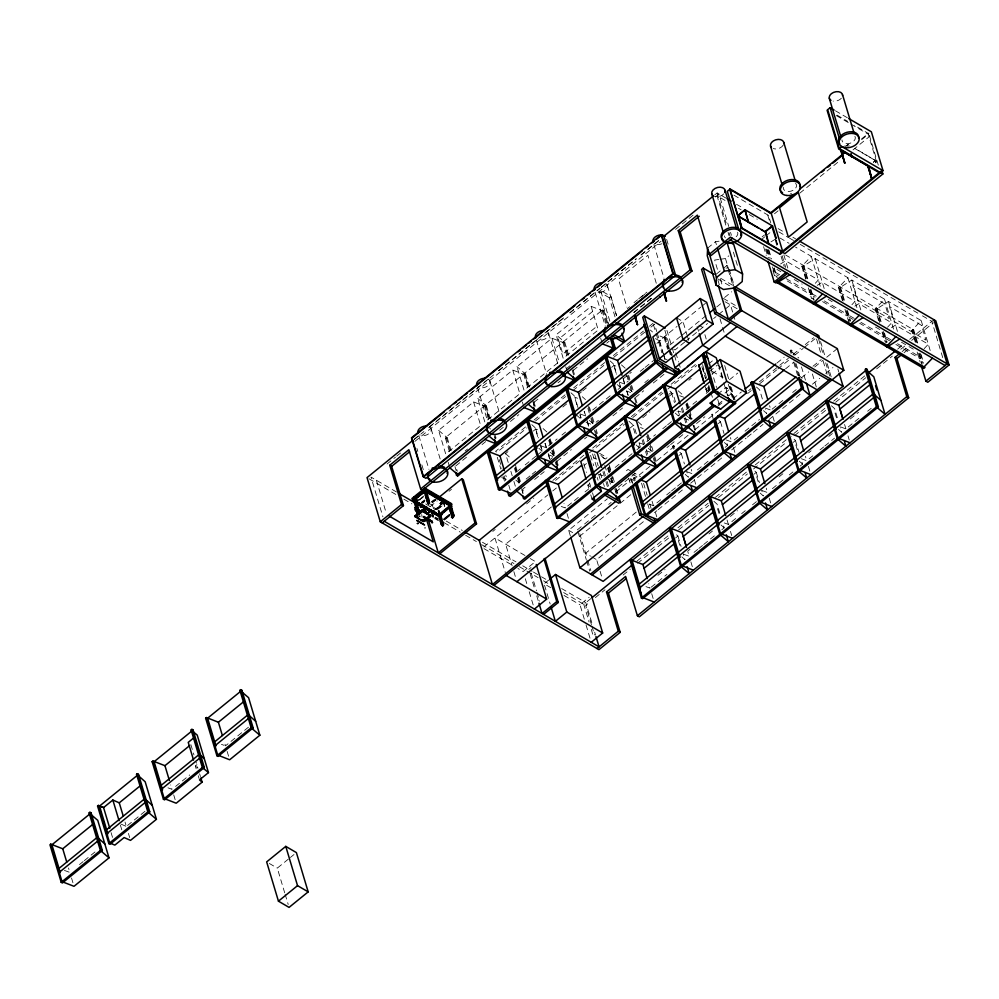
<?xml version="1.0" encoding="UTF-8"?>
<svg xmlns="http://www.w3.org/2000/svg" width="999" height="999" viewBox="0 0 999 999"><rect width="100%" height="100%" fill="white"/><g stroke="black" fill="none" stroke-linecap="round" stroke-linejoin="round"><path stroke-width="0.75" stroke-dasharray="5 3.75" d="M443.806 501.935L435.127 509.515L424.513 503.246M805.731 279.196L801.835 266.209L811.275 256.318L795.566 247.14M815.284 283.279L818.368 279.945L785.639 260.814L780.581 263.948M842.369 300.624L838.473 287.625L847.914 277.747L815.184 258.616L802.597 266.646L806.493 279.645M851.922 304.707L855.007 301.373L822.277 282.242L817.219 285.364M878.583 320.604L875.112 309.053L884.552 299.176L851.822 280.032L839.235 288.074L843.131 301.061M887.537 327.235L891.645 322.802L858.915 303.659L852.597 307.567M915.221 342.02L911.75 330.469L921.203 320.592L888.473 301.461L875.873 309.49L879.769 322.49M924.175 348.663L928.283 344.218L895.554 325.087L890.509 328.209M414.11 439.335L418.943 435.414M429.807 426.573L490.172 377.497M498.626 370.629L530.019 345.105M531.218 344.118L562.612 318.594M569.855 312.712L600.037 288.174M601.248 287.188L636.251 258.716M641.083 254.795L659.19 240.072M714.722 194.917L717.145 192.957L725.761 197.989M414.235 439.448L423.888 431.605M428.721 427.684L493.856 374.712M498.688 370.791L565.034 316.833M569.867 312.912L600.024 288.386M601.236 287.412L636.213 258.966M641.046 255.045L660.351 239.348M387.05 464.011L395.504 457.142M396.703 456.156L401.536 452.235M414.822 441.433L661.101 241.184M675.586 229.408L693.693 214.685M715.434 197.015L719.055 194.068L728.771 226.473M473.601 401.91L480.694 425.537L445.704 453.983L438.611 430.357L473.601 401.91L485.589 406.568L489.498 419.555M512.774 370.055L519.867 393.681L484.877 422.127L477.784 398.501L512.774 370.055L524.762 374.712L528.671 387.699M551.947 338.199L559.04 361.825L524.05 390.284L516.958 366.658L551.947 338.199L563.936 342.857L564.76 342.195L556.131 334.802L591.121 306.356L603.109 311.014L603.933 310.339L602.784 309.678L445.279 437.749L449.612 452.185M592.669 311.426L558.404 339.298L562.812 354.021L597.09 326.149M615.022 316.87L609.278 297.727L610.913 296.403L600.611 290.372L610.327 322.777M438.611 430.357L447.24 437.749L446.416 438.411L445.279 437.749M485.589 406.568L486.413 405.894L477.784 398.501M524.762 374.712L525.586 374.051L516.958 366.658M634.003 302.66L637.537 299.787M638.711 298.826L646.94 292.145M641.121 297.128L647.002 292.345M627.335 308.616L629.695 306.693M707.617 248.114L715.521 241.683L720.941 240.934M633.828 312.4L653.808 296.154M633.89 312.612L653.87 296.366M465.172 450.961L467.569 449.013M566.283 368.743L569.88 365.821M845.903 146.041L848.388 144.568L847.602 144.668M845.966 146.254L848.001 144.343M466.496 457.205L455.706 465.984L457.305 471.291M482.08 444.543L485.676 441.608M499.675 430.232L503.271 427.31M510.464 421.453L518.856 414.635M534.053 402.272L538.848 398.376M558.029 382.779L560.427 380.831M573.226 370.429L587.612 358.728M606.793 343.132L609.19 341.183M861.588 138.898L868.805 133.042M861.65 139.685L868.905 133.779L854.282 125.237M420.367 498.651L423.564 496.053M421.253 498.663L423.364 496.953M774.475 213.774L778.096 210.814M799.862 193.119L839.759 160.689M853.059 149.875L869.992 136.101M720.067 259.303L725.474 258.554L728.87 255.806M431.58 501.773L433.891 499.9M431.655 502.035L435.127 499.213M432.542 502.335L436.014 499.512M432.13 502.897L436.088 499.775M525.574 426.923L495.516 451.373L497.04 452.26L527.097 427.822M533.99 420.079L565.247 394.667M573.663 387.824L604.919 362.4M613.336 355.557L643.406 331.119M649.412 326.236L653.021 323.301M430.107 506.68L437.212 500.899M449.063 491.271L451.436 489.348M535.514 420.979L565.571 396.541M572.789 390.671L605.244 364.273M613.661 357.43L644.929 332.018M650.936 327.123L654.545 324.188L656.755 331.556M716.333 274.101L722.202 269.33M723.376 268.369L726.91 265.509L728.433 266.396L726.086 268.306M762.112 236.875L764.46 234.965M432.817 505.656C431.855 506.368 433.454 504.57 430.219 504.133M762.462 238.724L764.809 236.813M765.983 235.864L771.865 231.081M442.17 502.672L440.022 503.671L441.496 501.948M440.022 503.671L441.62 502.36M443.369 502.734L435.989 508.791L430.719 505.669M435.364 509.615L444.143 502.36M436.001 509.428L442.944 503.783M508.216 462.462L505.556 453.596L507.979 451.635M533.304 431.044L535.751 429.046L539.81 430.557M562.812 407.043L567.644 403.121M579.058 393.843L581.468 391.87M582.679 390.896L586.301 387.949M611.638 367.345L614.048 365.384L616.758 366.383M436.888 509.727L443.818 504.083M438.111 509.04L443.906 504.345M873.388 162.113L875.486 160.414L855.856 148.926M873.451 162.325L875.486 160.414L876.298 163.137M663.224 353.833L659.328 340.821L677.072 326.398M678.259 325.437L700.749 307.155M701.922 306.193L705.481 303.296M656.88 343.369L664.884 336.863L666.033 337.525L669.492 349.076M668.244 348.301L665.209 338.186L666.033 337.525M623.051 378.971L631.331 372.252M724.6 297.502L731.655 291.77M680.544 336.376L668.481 346.178L669.355 349.076M681.755 335.389L708.303 313.811M716.745 306.943L723.975 301.061M516.745 471.765L520.367 468.818M525.187 464.897L536.051 456.068M537.262 455.082L542.082 451.161L540.759 446.728M540.846 445.766L546.266 447.752L557.13 438.923M561.95 435.002L565.571 432.055M592.682 410.015L610.776 395.304M618.019 389.423L620.429 387.462L619.105 383.029M619.193 382.068L624.612 384.053L628.234 381.106M640.297 371.303L643.918 368.356M645.129 367.382L653.571 360.514M684.627 342.133L674.974 349.975L671.078 347.702M685.826 341.146L707.542 323.489M713.586 318.581L715.996 316.621M718.718 314.41L724.6 309.628M725.649 308.778L730.469 304.857L733.066 313.524M526.148 479.045L530.931 475.162M532.13 474.188L535.714 471.278M550.049 459.615L552.447 457.679M596.028 422.24L598.426 420.292M644.78 382.592L648.376 379.67M525.087 487.237L522.702 489.185L524.3 494.493M534.652 479.458L539.435 475.574M540.621 474.6L544.218 471.69M556.98 461.313L571.366 449.612M584.552 438.898L586.95 436.95M612.936 415.809L622.527 408.017M635.327 397.602L643.718 390.784M653.309 382.992L665.297 373.239M196.154 768.78L195.317 765.996L198.689 763.261M79.495 864.56L83.117 861.613M84.316 860.639L97.59 849.849M127.522 825.511L145.192 811.138M175.574 786.438L189.71 774.949M248.439 727.197L225.487 745.853L224.201 741.395M552.834 480.457L584.228 454.932M592.669 448.052L622.864 423.514M631.318 416.645L661.5 392.095M671.153 384.24L697.714 362.649M492.782 531.418L495.192 529.458M526.585 503.921L533.828 498.039M555.569 480.369L579.707 460.726M589.373 452.872L624.387 424.4M632.842 417.532L663.024 392.994M667.856 389.061L696.827 365.497M668.955 394.305L671.365 392.345L668.169 389.46M708.503 364.036L714.023 359.553M483.816 546.977L547.927 494.842M552.747 490.934L556.356 487.987M584.053 465.472L586.463 463.511M630.107 428.022L633.728 425.087L636.375 433.941M642.732 417.757L649.974 411.875M669.28 396.178L672.901 393.231L675.549 402.098M688.86 380.257L691.208 378.346M709.402 371.578L717.519 364.972M711.975 374.263L722.714 365.534M551.386 506.968L505.631 544.18L512.125 565.834M588.673 487.887L587.849 485.114L591.358 482.242M706.755 392.033L705.918 389.248L709.29 386.513M567.644 506.068L580.394 495.704M585.027 491.933L590.834 487.212L589.497 482.792M615.147 467.445L632.042 453.708M636.875 449.775L639.285 447.814L637.961 443.394M639.397 442.919L643.468 444.418L655.531 434.602M662.774 428.721L666.395 425.774M667.594 424.8L672.427 420.866M696.778 401.074L682.642 412.562L681.306 408.141M706.193 393.406L708.553 391.496L707.217 387.063M729.457 379.77L737.687 373.077M717.644 394.255L725.774 387.662L727.784 388.411M626.448 470.741L628.084 469.418L630.581 470.879M725.024 393.044L729.794 389.16L725.774 387.662L728.271 396.004M718.056 404.433L722.826 400.549M728.795 395.704L731.181 393.768L732.317 394.43L729.932 396.366M618.219 487.212L635.002 473.563M666.982 447.564L669.38 445.604M670.579 444.63L674.175 441.708M678.97 437.812L684.964 432.942M696.553 423.514L704.894 416.733M718.019 406.069L723.975 401.223M570.392 536.038L568.656 530.269L607.33 498.826M615.796 491.945L631.505 479.17L634.178 480.731M634.377 480.956L633.516 478.071L634.328 477.41L635.476 478.071M673.551 449.1L672.689 446.216L673.501 445.554L677.359 447.215M713.161 418.693L711.862 414.373L712.674 413.698L713.823 414.373M791.071 353.546L790.209 350.661L791.021 350L792.17 350.674L793.468 355.007M649.862 466.383L634.665 478.733L633.516 478.071M657.055 460.527L689.035 434.528M695.029 429.657L718.618 410.477M733.004 398.776L741.395 391.958M776.972 363.024L784.165 357.18M790.209 350.661L791.358 351.336L792.17 350.674M528.796 569.355L531.056 567.519M577.347 529.87L583.379 524.962M584.59 523.988L595.441 515.159M608.703 504.383L611.113 502.422M748.563 390.659L750.973 388.698M759.415 381.83L788.348 358.304M793.169 354.383L800.411 348.501M805.231 344.58L813.673 337.724M747.677 393.519L751.298 390.572M759.74 383.703L776.61 369.98M777.821 369.006L789.884 359.203M794.704 355.282L803.146 348.414M804.345 347.44L815.196 338.611M579.345 536.513L631.306 494.268M678.895 455.569L681.306 453.608L679.17 451.685M718.069 423.726L720.479 421.765L718.343 419.842M785.551 368.856L794.005 361.988M548.676 580.069L544.105 583.791L550.749 587.674M813.011 366.246L821.228 359.565M636.276 512.087L585.626 553.259L590.521 556.118M801.448 377.784L808.691 371.903M814.709 366.995L823.151 360.139M826.735 357.217L837.312 348.614M649.338 504.195L653.408 505.694L661.85 498.826M666.683 494.892L670.304 491.958M671.503 490.971L676.335 487.05M677.534 486.063L682.367 482.142M697.402 469.917L709.477 460.102M714.297 456.181L717.919 453.234M725.162 447.352L727.572 445.392L726.248 440.959M734.165 440.022L737.786 437.075M745.029 431.193L759.502 419.418M772.127 409.153L785.401 398.364M792.644 392.47L796.265 389.535M598.351 565.471L596.628 559.69L644.855 520.479M654.495 512.637L656.905 510.676M658.116 509.69L684.64 488.124M690.671 483.216L724.425 455.769M731.668 449.887L746.128 438.124M747.339 437.15L752.16 433.229M753.358 432.242L763.011 424.4M769.043 419.505L802.796 392.045M812.449 384.203L819.679 378.321M825.711 373.426L832.941 367.545M915.983 342.47L912.512 330.919L913.748 329.92L785.788 255.107M584.315 619.205L579.982 604.77L589.123 597.327M591.021 598.463L583.778 604.345L589.073 622.027M636.9 561.163L669.492 534.652M677.946 527.784L708.129 503.246M715.371 497.352L746.753 471.828M755.207 464.96L786.6 439.435M793.843 433.554L825.236 408.029M833.678 401.148L865.072 375.636M897.664 349.126L903.708 344.218M909.739 339.31L932.679 320.667M591.433 624.612L585.689 605.469L590.509 601.535M595.342 597.614L605.007 589.76M623.114 575.037L630.357 569.143M637.599 563.261L668.993 537.737M678.646 529.882L708.828 505.344M718.481 497.49L747.464 473.926M753.496 469.018L787.299 441.533M794.542 435.639L827.135 409.14M835.589 402.272L865.771 377.734M876.635 368.893L892.332 356.131M900.786 349.263L906.817 344.355M911.65 340.422L933.378 322.764M902.159 351.573L908.128 346.728M675.524 538.024L677.934 536.051L675.799 534.14M753.87 474.313L756.28 472.352L753.084 469.468M793.044 442.47L795.454 440.497L791.183 436.663M904.07 352.697L910.039 347.839M284.715 892.856L277.297 868.119L289.235 858.416M290.422 857.442L294.006 854.532M657.916 575.349L665.009 569.58M687.662 551.211L690.022 549.288M708.94 533.903L712.487 531.031M730.381 516.471L737.474 510.701M778.995 476.923L784.914 472.127M808.715 452.759L811.088 450.836M828.808 436.426L832.354 433.541M850.261 418.993L858.541 412.275M651.248 587.15L666.932 574.4M694.043 552.36L697.652 549.413M698.863 548.439L702.484 545.491M703.683 544.505L716.957 533.716M721.79 529.795L724.2 527.834L722.876 523.401M724.312 522.939L728.383 524.425L736.825 517.557M741.658 513.636L745.279 510.689M752.509 504.807L757.342 500.886M772.377 488.648L784.452 478.846M789.272 474.925L792.894 471.978M800.137 466.096L802.547 464.123L801.223 459.702M809.14 458.766L812.761 455.819M820.004 449.937L823.626 446.99M824.824 446.016L834.477 438.161M840.484 426.885L845.903 428.871L860.376 417.107M867.619 411.213L871.24 408.279M770.966 241.883L777.284 237.974M443.319 504.083L443.319 503.484M444.48 505.119L444.105 504.295M718.706 259.49L714.647 260.052L718.181 271.828M660.002 336.026L665.209 338.186M664.385 358.653L667.095 359.652M765.509 408.141L770.928 410.139L769.592 405.706M679.67 395.729L683.741 397.215M626.56 391.009L630.631 392.507M678.571 411.076L681.281 412.063M801.31 458.728L806.73 460.726L805.406 456.293M684.053 418.356L690.833 420.841M726.335 439.997L731.755 441.983L730.419 437.562M577.584 398.239L574.875 397.24L577.984 407.58M640.496 427.572L643.206 428.571M580.019 413.911L585.439 415.909L584.115 411.476M586.038 422.365L591.458 424.35M762.137 490.584L767.557 492.582L766.233 488.149M646.228 450.699L650.299 452.197M687.162 471.84L692.582 473.838L691.246 469.405M598.876 474.275L602.934 475.774M501.673 477.609L507.092 479.607L505.769 475.174M561.263 506.456L565.322 507.954L563.998 503.521M683.791 554.283L689.21 556.281L687.886 551.848M645.966 586.638L650.037 588.136L648.713 583.703M167.969 787.824L172.04 789.31L170.704 784.889M64.423 870.416L69.843 872.414L68.519 867.981M548.239 454.682L553.633 456.705M221.441 744.342L224.138 745.354M121.229 824.212L126.349 826.46M835.451 110.802L847.427 117.795M837 115.122L847.639 121.341M836.388 115.622L849.687 123.401M851.011 124.176L868.293 134.278L877.272 164.173M854.607 148.376L875.549 160.614M733.953 195.192L768.531 215.409L770.766 222.877M736.5 204.271L743.219 208.204M778.134 228.609L784.852 232.542M792.906 237.25L795.591 238.823M725.062 200.437L717.007 195.729L726.285 226.648M738.498 208.292L741.183 209.852M749.238 214.573L757.292 219.28M778.783 231.843L788.174 237.337M789.522 238.124L793.543 240.472M800.261 244.405L921.115 315.06M922.452 315.846L931.855 321.341L942.894 358.166M779.857 237.949L789.023 243.306M801.835 266.209L802.597 266.646M838.473 287.625L839.235 288.074M875.112 309.053L875.873 309.49M911.75 330.469L912.512 330.919M776.922 269.405L780.906 271.74M794.205 279.508L802.172 284.166M828.183 299.375L832.167 301.71M875.449 327.023L883.428 331.68L886.762 342.807M901.46 342.22L913.423 349.213M779.632 274.787L775.649 272.452L774.425 273.451L778.408 275.786M786.275 278.671L811.525 293.431L810.301 294.43L785.052 279.67M816.27 296.216L812.287 293.881L811.063 294.88L815.047 297.202M824.25 300.874L848.163 314.86L846.94 315.859L821.69 301.099M854.245 318.419L848.925 315.309L847.701 316.296L853.021 319.405M860.888 322.302L884.802 336.276L883.578 337.275L859.664 323.289M890.883 339.835L885.576 336.725L884.34 337.724L889.659 340.834M897.527 343.718L921.453 357.704L920.229 358.703L894.979 343.943M720.666 278.284L734.078 286.126M717.682 278.821L731.106 286.676M723.426 298.451L736.875 306.318M725.274 301.823L738.461 309.528M698.825 325.137L702.722 327.41M676.51 317.794L682.991 321.578L686.9 334.59M609.278 297.727L598.975 291.696L608.691 324.101M712.399 371.441L722.989 377.634M655.431 338.549L659.328 340.821M711.862 414.373L713.011 415.035M672.689 446.216L673.838 446.89M631.83 471.603L640.571 476.71M599.575 453.309L607.067 457.692L605.431 459.016L600.436 456.106M632.704 474.388L638.948 478.046M593.681 457.642L596.353 459.203M568.656 530.269L572.664 532.617M591.733 556.83L596.628 559.69M439.897 503.246L440.559 503.983M444.642 506.031L444.093 505.706L444.767 506.443M524.962 555.481L494.942 537.924L505.332 572.577M530.182 558.528L535.402 561.588L523.151 571.54L517.932 568.481M396.491 491.995L370.979 477.085L382.917 516.845M446.178 521.041L462.287 530.469M482.43 542.245L515.996 561.863M522.714 565.796L532.105 571.291M533.454 572.077L540.159 575.998M541.508 576.785L548.226 580.706M561.65 588.561L585.814 602.697L592.444 624.787M368.943 478.733L395.791 494.443M403.846 499.15L411.913 503.858M444.13 522.702L460.252 532.117M465.621 535.264L476.361 541.545M481.73 544.68L513.961 563.523M519.33 566.67L538.124 577.659M543.493 580.794L548.863 583.94M563.636 592.569L585.689 605.469M484.003 548.638L512.712 565.434M564.035 595.441L579.982 604.77M269.318 863.461L277.297 868.119M587.849 485.114L590.834 487.212M705.918 389.248L708.553 391.496M195.317 765.996L197.952 768.243L196.179 762.337M505.556 453.596L512.012 459.328M515.871 480.094L519.105 482.954M791.358 351.336L798.825 358.054M798.438 374.962L803.783 379.757M831.43 405.769L834.627 408.653L837.736 418.993M838.511 429.395L841.72 432.28L840.396 427.847M756.455 387.025L759.652 389.91L763.199 401.723M763.536 410.651L766.745 413.536L765.421 409.103M799.337 461.251L802.547 464.123M650.374 330.057L652.509 331.98M678.146 390.796L683.491 395.592M724.362 442.507L727.572 445.392M686.301 415.384L690.571 419.218M621.44 364.872L625.711 368.706M675.249 413.087L678.458 415.971L677.122 411.538M760.164 493.094L763.373 495.979L761.6 490.072M610.139 360.951L613.336 363.836L616.445 374.163M628.521 388.499L632.804 392.332L630.806 385.926M617.22 384.578L620.429 387.462M637.911 421.678L644.318 427.447M628.995 421.316L632.192 424.188L635.302 434.528M685.189 474.35L688.398 477.235L686.625 471.328M713.91 501.323L717.107 504.208L720.654 516.021M648.201 448.189L651.398 451.073M636.076 444.93L639.285 447.814M582.267 396.715L585.464 399.6M720.991 524.95L724.2 527.834M570.966 392.794L574.163 395.679L577.709 407.492M589.348 420.342L593.631 424.188M576.985 415.459L580.182 418.344M600.874 455.457L605.144 459.303M607.954 479.083L612.225 482.929M543.094 428.571L547.365 432.417M681.817 556.805L685.027 559.677L683.254 553.771M531.793 424.65L534.989 427.535L538.099 437.874M550.174 452.197L554.457 456.043L552.684 450.137M538.873 448.276L542.082 451.161M869.355 135.277L878.321 165.172M875.923 162.912L875.099 160.19L875.898 163.474M921.203 320.592L930.793 352.56M913.748 329.92L918.069 344.355M921.103 354.47L923.7 363.124M912.974 329.483L917.307 343.918M920.067 353.109L923.039 363.024M919.068 353.171L922.114 363.349M918.68 353.571L922.614 366.683M917.157 352.06L920.204 362.237M888.473 301.461L897.639 332.043M884.552 299.176L893.73 329.745M877.097 308.504L881.093 321.79M884.465 333.042L887.162 342.045M876.335 308.054L880.768 322.814M882.804 332.592L885.838 342.694M882.042 332.143L884.777 341.271M851.822 280.032L861.001 310.614M847.914 277.747L857.092 308.329M840.459 287.075L844.792 301.511M847.552 310.701L850.524 320.629M839.697 286.626L844.13 301.398M846.79 310.252L850.161 321.503M846.165 311.176L849.2 321.278M844.967 309.278L849.337 323.826M815.184 258.616L824.362 289.198M811.275 256.318L820.454 286.9M837.861 368.931L838.723 371.828M803.82 265.659L808.253 280.419M810.913 289.285L814.21 300.299M803.059 265.21L807.492 279.97M810.414 289.747L813.523 300.087M809.527 289.747L812.262 298.863M808.328 287.862L811.5 298.414M820.579 341.558L824.999 356.293M827.209 363.661L831.205 376.96M844.58 424.45L845.903 428.871M847.989 435.826L849.237 440.01M818.618 339.198L823.476 355.394M825.686 362.762L829.657 376.011M816.545 339.048L821.403 355.257M823.164 361.139L827.172 374.513M835.027 413.049L837.237 420.417M783.865 254.907L788.136 269.156M782.167 255.682L785.701 267.47M776.223 240.06L777.996 245.954M781.081 256.268L784.178 266.571M775.699 239.323L777.497 245.304M767.781 215.185L770.004 222.615M775.361 240.447L777.147 246.391M812.387 373.951L816.295 386.95M768.918 250L771.615 258.991M774.262 267.857L777.247 277.772M768.144 249.563L770.753 258.217M773.775 268.331L776.373 276.985M767.257 249.563L769.854 258.217M772.452 266.883L775.224 276.111M766.495 249.113L769.093 257.767M772.989 270.766L774.725 276.536M801.485 366.92L805.469 380.207M765.559 249.038L768.206 257.879M763.586 246.678L766.233 255.507M796.066 363.661L799.537 375.212M791.021 350L791.895 352.884M794.817 362.887L798.825 375.986M793.668 362.212L797.564 375.212M808.403 466.296L810.064 471.853M795.454 440.497L799 452.31M795.853 444.905L798.064 452.26M730.544 232.355L731.418 235.302M717.145 192.957L726.86 225.349M729.07 232.717L729.957 235.664M728.059 232.542L728.945 235.489M733.391 252.123L738.249 268.331M729.32 269.343L734.178 285.552M725.474 258.554L733.865 286.538M773.014 417.095L774.262 421.266M726.91 265.509L727.784 268.456M728.234 269.93L733.091 286.126M715.521 241.683L716.408 244.63M733.503 314.972L734.802 319.305M720.391 279.196L722.602 286.563M718.006 280.369L719.33 284.79M720.017 318.743L722.19 325.974M722.627 327.422L724.35 333.204M769.23 498.139L770.891 503.708M724.675 365.547L728.995 379.982M731.168 387.2L735.064 400.187M756.28 472.352L759.39 482.692M730.019 386.501L733.915 399.525M729.919 386.413L733.915 399.75M756.693 476.76L758.903 484.128M728.333 384.303L732.717 398.901M718.681 364.036L723.551 380.269M718.431 365.122L723.288 381.331M723.738 382.792L727.709 396.054M704.894 334.64L706.193 338.973M711.126 369.355L716.57 387.512M697.102 326.511L698.838 332.292M733.428 447.552L735.089 453.109M717.732 399.375L719.829 406.331M666.658 239.373L668.418 245.242M720.479 421.765L724.025 433.578M702.547 364.523L706.518 377.772M708.728 385.139L710.501 391.034M710.938 392.507L712.712 398.389M702.984 368.768L706.093 379.096M708.303 386.488L709.64 390.909M701.897 366.571L705.431 378.359M708.091 387.187L708.978 390.134M705.394 386.825L707.167 392.719M687.324 336.039L688.636 340.372M653.87 244.493L663.998 278.234M656.281 283.254L647.876 255.269L618.506 279.158L626.897 307.143M727.06 520.004L728.383 524.425M730.469 531.381L731.718 535.551M675.836 352.872L678.446 361.538M678.883 362.987L680.182 367.32M666.92 330.357L671.79 346.566M672.227 348.039L674 353.933M674.437 355.394L676.648 362.762M687.437 402.997L689.16 408.778M689.597 410.214L692.195 418.881M694.168 425.449L695.766 430.769M664.847 330.219L669.717 346.416M671.478 352.31L672.364 355.257M686.725 403.771L688.099 408.366M689.747 413.886L691.645 420.179M693.219 425.424L694.617 430.107L693.119 425.324M686.613 403.658L687.911 407.992M690.084 415.209L691.383 419.543M717.519 508.603L719.73 515.971M669.929 350.524L671.665 356.293M669.792 350.524L671.515 356.306M685.901 404.433L687.287 409.028M688.935 414.548L690.671 420.317M664.884 336.863L668.343 348.414M668.781 349.85L670.516 355.632M664.073 337.525L667.607 349.338M682.392 407.555L683.728 411.988M685.414 417.632L687.087 423.189M684.315 418.131L685.976 423.688M657.192 333.029L662.936 352.172M663.386 353.646L665.147 359.54M663.661 355.282L664.959 359.615M653.458 324.775L655.669 332.13M656.106 333.604L661.85 352.759M678.209 410.951L679.545 415.384M671.365 392.345L674.475 402.672M694.255 479.395L695.916 484.965M681.306 453.608L684.415 463.948M673.501 445.554L674.375 448.439M690.883 561.85L692.969 568.806M610.913 296.403L616.658 315.547M607.467 285.689L616.708 316.496M648.264 434.852L649.562 439.185M651.723 446.403L653.021 450.736M654.757 456.506L656.193 461.288M677.934 536.051L681.043 546.391M647.015 434.078L649.275 441.396M649.612 442.732L652.31 451.511M654.145 457.592L655.244 461.501M628.583 375.149L629.882 379.483M631.618 385.264L633.354 391.034M635.514 398.251L637.25 404.033M678.321 540.447L680.531 547.802M646.728 436.288L648.114 440.884M649.762 446.391L651.66 452.697M653.234 457.942L654.233 461.288M627.772 375.824L629.17 380.257M634.465 397.902L636.176 403.584M626.673 375.274L627.996 379.707M630.094 386.7L631.83 392.47M643.219 439.398L644.555 443.831M646.241 449.488L647.914 455.044M603.933 310.339L607.829 323.339M642.132 439.985L643.468 444.418M645.554 451.373L646.803 455.544M602.784 309.678L607.117 324.113M623.101 378.234L624.875 384.14M626.997 391.171L628.246 395.354M623.289 379.62L624.612 384.053M626.698 391.009L627.946 395.179M601.972 310.339L605.956 323.626M595.117 292.27L605.232 326.011M639.035 442.807L640.371 447.227M614.048 365.384L616.708 374.25M619.368 383.104L620.691 387.537M652.072 501.261L653.408 505.694M655.494 512.637L656.743 516.82M591.121 306.356L598.214 329.982L563.224 358.429L556.131 334.802M600.711 338.324L601.972 342.495M643.593 483.341L647.127 495.117M649.775 503.958L651.098 508.379M641.52 483.191L645.654 496.965M647.702 503.808L649.55 509.965M634.328 477.41L635.202 480.294M631.505 479.17L632.804 483.504M630.731 478.246L632.067 482.667M628.658 478.109L630.431 483.991M651.71 593.693L653.371 599.263M609.278 465.059L611.038 470.954M612.812 476.835L614.572 482.729M616.346 488.623L618.119 494.517M609.09 466.708L610.814 472.477M611.251 473.926L613.848 482.579M615.584 488.361L617.419 494.48M608.266 467.37L609.752 472.077M611.4 477.584L613.299 483.891M614.772 489.023L616.271 493.806M608.091 467.857L609.415 472.277M611.176 478.171L612.499 482.579M589.41 407.005L590.709 411.338M592.444 417.107L594.18 422.889M596.153 429.458L597.352 433.454M607.554 468.144L608.853 472.477M610.589 478.246L611.888 482.579M588.311 406.468L590.084 412.375M591.633 417.769L593.468 423.663M595.529 430.769L596.553 433.928M587.887 408.441L589.26 413.037M590.921 418.544L592.807 424.85M594.38 430.094L595.392 433.441M604.807 465.334L607.404 473.988M609.14 479.77L610.439 484.103M604.045 471.253L605.382 475.686M607.067 481.331L608.741 486.9M564.76 342.195L568.656 355.194M572.989 369.63L574.825 375.749M602.959 471.84L604.295 476.273M605.968 481.83L607.629 487.4M563.611 341.521L568.381 357.405M572.165 370.292L573.676 375.075M584.378 411.551L585.701 415.984M586.987 420.242L589.073 427.197M587.112 421.466L588.773 427.035M562.799 342.195L567.22 356.955M594.655 454.083L598.189 465.859M600.399 473.226L601.723 477.647M603.483 483.528L604.37 486.476M592.582 453.933L596.715 467.744M598.763 474.55L600.187 479.295M565.721 366.77L566.982 370.941M580.194 414.96L581.081 417.907M579.932 414.872L580.819 417.832M590.584 455.332L593.681 465.671M597.227 477.472L598.064 480.257M548.701 333.466L557.942 364.273M583.741 463.586L586.401 472.452M592.494 492.782L593.331 495.566M590.759 494.842L592.02 499.013M536.351 340.047L546.478 373.788M600.087 571.253L602.26 578.483M579.77 533.703L587.275 558.741M587.712 560.214L590.834 570.604M550.237 438.861L551.548 443.194M553.271 448.963L555.007 454.732M556.743 460.514L558.903 467.732M577.797 531.343L586.276 559.615M586.638 560.801L589.747 571.166M549.525 439.635L550.911 444.23M556.118 461.6L558.204 468.556M549.425 439.523L550.724 443.856M552.897 451.073L554.195 455.407M556.168 461.975L557.355 465.959M548.713 440.297L550.087 444.892M551.748 450.399L553.483 456.181M555.207 461.95L556.143 465.047M525.586 374.051L529.482 387.038M533.816 401.473L535.252 406.268M566.995 513.511L569.492 521.865M524.438 373.376L528.871 388.149M532.904 401.61L534.103 405.594M533.241 402.934L534.29 406.468M545.204 443.406L546.528 447.839M548.226 453.484L549.9 459.053M544.942 443.331L546.266 447.752M548.351 454.707L549.6 458.891M523.626 374.038L528.384 389.922M535.751 429.046L538.374 437.949M540.634 445.292L542.357 451.236M594.655 632.142L595.541 635.089M591.87 626.086L594.517 634.927M591.283 629.382L593.493 636.75M522.365 402.023L523.626 406.193M586.051 624.974L590.384 639.41M515.534 465.284L517.27 471.053M518.993 476.835L520.729 482.604M489.947 381.243L499.188 412.05M515.259 467.507L516.633 472.09M518.281 477.609L520.179 483.903M521.553 488.511L524.35 497.814M515.147 467.395L516.446 471.715M518.181 477.497L519.917 483.266M522.077 490.484L522.952 493.381M514.435 468.169L515.734 472.49M517.47 478.271L519.205 484.04M510.876 471.316L512.2 475.749M513.898 481.393L515.571 486.963M544.542 585.227L550.174 603.995M486.413 405.894L490.309 418.893M495.279 435.452L496.078 438.111M485.264 405.232L489.697 419.992M494.355 435.552L495.329 438.773L494.255 435.439M508.766 485.177L511.263 493.518M484.453 405.894L488.873 420.654M499.25 459.627L501.898 468.456M504.108 475.824L505.869 481.718M477.597 387.824L487.275 420.092M497.277 457.255L500.811 469.043M503.021 476.411L504.795 482.292M531.206 573.189L536.513 590.859M536.95 592.332L539.597 601.173M530.119 573.763L534.977 589.972M536.75 595.866L538.511 601.748M525.324 578.758L527.484 585.976M529.22 591.745L533.553 606.181M513.861 571.603L516.021 578.821M447.24 437.749L451.136 450.749M446.091 437.075L450.524 451.848M454.957 466.633L456.156 470.629M448.201 462.325L449.463 466.496M431.181 429.021L440.422 459.827M444.418 504.158L444.642 504.932M444.63 505.531L444.33 505.069M418.831 435.601L428.958 469.343M416.933 448.426L417.832 451.411M421.865 464.86L423.651 470.841M376.386 480.244L386.238 513.111M285.152 894.305L288.212 904.482M227.148 751.423L229.658 759.764M190.859 744.617L193.968 754.957M199.625 773.813L200.449 776.585M198.239 775.736L199.076 778.521M173.714 794.879L175.374 800.436M125.025 822.027L125.911 824.987M128.434 833.416L129.683 837.587M120.355 825.037L122.028 830.606M111.076 832.592L112.75 838.149M71.516 877.971L73.177 883.541M420.042 516.82L419.917 516.058A14.66 7.88 -72.9 0 0 419.855 515.684M419.792 517.02L419.667 516.258A14.66 7.88 -72.8 0 0 419.592 515.884M421.715 514.535L422.14 517.307M795.591 183.341A6.868 4.57 -16.7 0 1 791.295 191.071A6.868 4.57 -16.7 0 1 783.241 187.188M783.228 145.13A6.868 4.57 -16.7 0 1 773.214 148.601M854.932 136.301A6.868 4.57 -16.7 0 1 849.737 143.381A6.868 4.57 -16.7 0 1 841.945 139.872M841.333 98.252A6.868 4.57 -16.7 0 1 833.116 101.111M849.3 145.842A10.302 6.856 -16.7 0 1 847.327 146.116M845.416 146.104A10.302 6.856 -16.7 0 1 844.492 146.004M791.52 193.381A10.302 6.856 -16.7 0 1 790.546 193.619M737.612 232.255A6.868 4.57 -16.7 0 1 735.714 237.175M725.436 237.887A6.868 4.57 -16.7 0 1 724.437 235.876M723.813 193.806A6.868 4.57 -16.7 0 1 714.46 196.378M661.962 243.731A6.868 4.57 -16.7 0 1 654.707 243.719M605.744 283.529A6.868 4.57 -16.7 0 1 605.881 289.785A6.868 4.57 -16.7 0 1 596.94 291.933M546.977 331.306A6.868 4.57 -16.7 0 1 546.665 337.962A6.868 4.57 -16.7 0 1 537.187 339.273M490.397 428.996A6.868 4.57 -16.7 0 1 489.81 428.259M488.224 379.083A6.868 4.57 -16.7 0 1 487.912 385.739A6.868 4.57 -16.7 0 1 478.434 387.05M429.47 426.86A6.868 4.57 -16.7 0 1 429.145 433.516A6.868 4.57 -16.7 0 1 419.667 434.827M884.902 303.958L852.834 285.214L857.254 299.937L889.31 318.681L884.902 303.958M921.54 325.374L889.472 306.631L893.893 321.353L925.961 340.11L921.54 325.374M440.372 502.385L440.609 503.171L440.372 502.385"/><path stroke-width="1.5" d="M429.333 512.262L429.283 511.413L428.758 512.15M413.524 500.124L416.408 509.465M421.541 510.127L430.606 515.809L422.864 521.303L414.697 516.283L422.402 510.014C424.413 509.44 431.381 517.357 430.282 514.622M415.646 499.837L414.498 499.175L418.082 509.977C422.54 511.151 415.834 513.136 415.759 507.192M414.722 515.671C414.947 517.582 424.463 511.226 421.678 510.726L414.922 516.208L415.247 516.795L422.003 511.313L421.678 510.726M417.944 511.426L416.608 507.867M424.2 491.458L426.423 498.701M426.311 491.171L427.497 495.192M427.722 503.309C430.557 501.048 428.746 505.744 427.56 502.909M438.236 514.572L439.21 513.611L440.359 514.11L441.533 518.319M440.347 514.285L450.961 505.394L452.197 509.64M441.82 525.212C444.418 522.939 443.194 527.497 441.645 524.987M451.773 515.234C445.954 502.572 451.523 501.048 452.709 516.158C454.433 518.793 450.974 516.82 451.548 516.933L451.573 517.445M451.011 505.606L451.261 506.705L425.424 491.595L425.112 490.284L413.224 499.95M707.617 248.114L707.255 255.719L716.083 285.177L723.488 289.498L734.315 288.012L742.22 281.581L742.582 273.976L733.753 244.518L730.044 242.357M716.083 285.177L716.445 277.572L708.054 249.588M451.548 516.933C454.982 515.634 449.962 507.854 449.875 504.945M427.622 502.222L427.722 503.484M452.372 517.894L452.647 517.045M452.609 517.869L452.897 517.007M420.866 506.88L420.429 507.442L420.791 506.705M453.758 515.534L453.558 516.833M453.646 516.396L453.758 514.785M438.923 510.739L439.66 514.572L438.399 510.889M422.589 520.004L423.201 519.967M417.957 512.012L417.894 512.687M418.144 512.387L417.744 511.888M416.171 500.949L420.367 499.263M822.539 293.856L813.099 303.733M859.177 315.284L849.737 325.162M895.816 336.7L886.375 346.591M932.454 358.129L923.014 368.007M443.893 519.205L449.313 514.81M444.38 519.655L449.7 515.334M411.95 438.111L444.518 411.625M448.139 408.691L450.549 406.73M454.17 403.783L456.58 401.823M459.003 399.862L462.612 396.915M465.034 394.955L467.445 392.994M469.855 391.034L508.466 359.64M518.119 351.798L520.529 349.825M522.939 347.864L526.56 344.93M528.971 342.969L531.381 340.996M533.791 339.036L574.812 305.694M582.055 299.8L584.465 297.839M588.086 294.905L590.496 292.932M592.907 290.971L595.329 289.011M597.739 287.05L601.361 284.103M603.771 282.143L642.369 250.761M645.991 247.814L648.401 245.854M652.022 242.907L654.432 240.946M656.855 238.986L661.675 235.065L663.973 236.401L675.624 275.262L425.899 478.321L423.613 476.973L412.4 439.61M412.912 440.322L367.033 477.622L380.282 521.803L598.938 649.65L620.204 632.367L608.416 593.094L606.505 591.97L625.611 576.448L637.387 615.721L639.298 616.833L908.69 397.789L896.915 358.516L895.004 357.405L899.774 353.521M664.023 236.139L713.523 195.891M382.192 522.927L403.459 505.631L401.548 504.52L389.76 465.247L408.866 449.712L420.641 488.986L422.552 490.109L691.945 271.066L680.169 231.793L678.259 230.669L697.352 215.147L709.14 254.42L711.051 255.532L732.304 238.249M792.744 195.717L770.978 213.411L729.757 189.31L727.309 191.308L738.973 230.17L780.182 254.27L883.016 170.654L871.353 131.793L848.75 118.581M834.128 110.027L830.132 107.692L827.684 109.678L839.347 148.551L882.854 173.988L784.927 253.621L741.42 228.172L729.757 189.31M403.459 505.631L391.67 466.358L409.578 451.81M680.169 231.793L699.263 216.259M768.893 244.243L765.621 231.643L764.834 231.743L772.564 225.999L745.017 209.728L737.674 215.697L763.848 231.006M745.079 209.927L737.737 215.909L738.523 215.796L741.82 227.847L738.973 230.17M744.992 210.277L748.676 222.552M423.613 476.973L673.338 273.926L661.675 235.065M748.288 222.327L745.017 209.728M380.282 521.803L401.548 504.52M420.641 488.986L690.047 269.942L678.259 230.669M709.14 254.42L730.394 237.138L949.05 364.972L927.796 382.267L925.886 381.143L921.515 366.608M839.347 148.551L841.795 146.553L883.016 170.654M741.795 228.396L738.523 215.796M424.825 488.049L411.975 498.501L412.262 499.463L425.112 489.011L424.825 488.049L451.573 503.683L451.86 504.657L425.112 489.011M840.659 150.312L844.779 163.012L841.133 150.187L868.606 166.259L867.819 166.358L871.877 178.858L868.606 166.259M413.736 500.649L413.449 499.862M440.447 514.21L451.411 505.182L425.075 489.672L413.186 499.338L413.598 500.636M413.149 500.374L425.487 490.234L451.336 505.344M425.874 489.76L426.161 490.422M413.586 500.162L425.474 490.497M425.711 490.159L425.949 489.697M413.374 500.437L425.624 490.984M425.636 490.721L413.361 500.699L439.21 515.809M415.796 499.175L413.549 500.998L416.158 499.388L415.621 498.613L416.158 499.388M423.176 493.169C429.046 489.722 421.753 493.156 423.539 493.369M413.911 500.949L412.999 499.6M427.485 490.959L427.822 493.007L428.034 492.12L434.715 496.303M770.179 213.224L793.031 194.643M800.249 188.774L844.754 152.597M665.184 328.134L644.343 315.946L642.719 317.27L655.968 361.451L678.109 374.4L679.745 373.077L678.408 368.656M713.948 274.363L703.209 268.082L701.585 269.405L714.834 313.586L828.908 380.294M415.771 502.11L415.934 502.672M821.752 172.128L824.175 170.155M827.796 167.208L830.219 165.247M832.642 163.274L841.096 156.393M427.872 492.445L427.397 490.909L434.315 494.942L434.54 496.565M417.457 503.209L417.894 503.996M430.132 492.907L430.569 493.693L430.232 492.769M635.464 316.159L637.512 324.675L635.077 315.934M664.435 292.607L666.483 301.124L664.048 292.382M418.943 503.883L419.38 504.67M431.618 493.568L431.905 494.542L431.905 493.881M456.531 475.274L614.048 347.215L615.184 347.877L457.679 475.949L456.531 475.274L455.669 472.39M416.683 512.1L415.384 509.665L418.968 513.074M434.165 494.93L434.702 496.441L427.759 492.295M421.728 505.169L422.028 506.605L416.358 503.296L422.165 506.63M621.952 333.216L624.163 340.584L622.539 341.908L612.225 335.889M662.112 363.948L663.773 369.518L655.157 362.125L643.893 324.588L644.705 323.926M442.008 499.525L435.064 495.392L435.464 496.74M422.465 505.744L423.039 505.319L424.825 511.975L423.464 505.569L425.274 511.6M844.405 162.787L845.191 162.687M435.252 496.341L434.94 496.903L442.382 500.786M417.644 510.988L415.134 509.877M423.439 506.256L439.373 516.371M434.94 496.903L442.407 500.874L441.883 499.375M437.087 514.235L422.44 505.656L422.864 507.105L429.782 511.138L429.558 509.527L429.695 511.088M416.845 509.977L417.957 511.251L419.043 510.539M435.589 496.89L435.064 495.392M771.703 225.899L775.773 238.399M415.072 516.296L421.853 510.826M425.312 508.141L425.274 507.517L425.562 508.479M439.248 497.115L461.75 478.821L463.274 479.707L476.535 523.888L439.81 553.758M430.419 515.959L422.602 511.401L422.602 510.589M439.285 498.051L439.622 498.976M426.898 509.328L426.648 508.316M424.85 511.363L422.477 505.619M441.97 499.425L442.195 501.048M429.595 510.189L430.669 511.6M449.862 505.531C450.686 503.271 440.172 497.14 442.957 501.486L450.037 505.257M716.445 277.572L724.362 271.141L735.189 269.655L742.582 273.976M423.576 516.695L431.843 521.328L423.576 516.695L431.63 521.728L424.225 517.757L424.325 517.032L424.263 517.744M423.701 517.107L423.963 516.383M436.925 514.123L437.649 515.459L430.744 511.413M442.957 501.486L450.074 505.357L449.55 503.858M443.244 501.373L442.719 499.862M511.263 493.518L499.275 488.861L488.012 451.323L499.999 455.981L530.169 431.456M550.437 461.663L538.449 457.005L527.185 419.48L539.173 424.138L569.343 399.6M589.61 429.82L577.622 425.162L566.358 387.624L578.346 392.282L608.516 367.757M628.783 397.964L616.795 393.306L605.531 355.769L617.519 360.427L647.689 335.901M445.604 502.347L445.616 501.685L445.904 502.647M414.697 516.283L422.565 520.891L430.419 515.159M433.179 512.999L432.929 511.988M446.94 502.534L447.277 503.459M423.601 521.678C439.123 507.692 424.488 524.3 423.439 520.766M618.631 364.248L649.362 339.26M700.174 298.551L652.834 337.038L659.34 358.716L665.834 362.512L713.161 324.026L706.655 302.335L700.174 298.551L706.68 320.229L713.161 324.026M432.817 516.645L431.456 510.239L433.241 516.895M768.518 244.018L765.234 231.418M437.187 514.085L437.362 514.66M448.863 505.307L449.075 504.42L448.863 505.307L451.261 506.705M449.388 508.491C447.964 507.242 450.699 509.315 451.635 506.655L451.186 504.458L451.411 505.182M438.386 515.134L438.686 514.622M440.222 513.474L449.737 505.744M450.886 504.97L451.186 504.458M431.718 520.916L431.381 521.94M440.409 514.585L449.925 506.855M451.098 506.143L425.099 490.546M439.585 515.759L449.088 508.029M449.026 508.279L451.635 506.655M439.747 516.321L441.995 514.497L441.471 513.723L441.995 514.497M496.253 475.624L533.404 445.404M535.427 443.768L573.776 412.587M574.6 411.925L612.949 380.731M613.773 380.07L652.122 348.876M534.84 448.364L496.491 479.557L497.627 480.219M574.013 416.521L535.664 447.702L536.8 448.376M574.837 415.846L613.186 384.665L614.335 385.339M613.998 384.003L652.359 352.809M50.762 844.13L49.95 844.792L61.214 882.329L62.35 882.991L102.348 850.474L91.084 812.949L89.935 812.274L89.123 812.936L100.387 850.474L109.003 857.866L74.013 886.313L62.025 881.655L50.762 844.13L62.75 848.788L66.746 862.075M98.401 805.394L109.665 842.931L114.835 845.104L124.113 837.562L130.519 840.371L156.431 819.305L147.815 811.912L136.551 774.375L137.363 773.713L138.511 774.387L149.775 811.912L109.99 844.267L108.841 843.593L97.577 806.056L98.401 805.394L103.571 807.567L109.778 828.246M152.959 761.026L164.223 798.563L176.211 803.221L202.123 782.155L199.5 779.907L208.466 772.614L202.372 767.544L191.121 730.007L191.933 729.345L193.082 730.019L204.333 767.544L164.548 799.899L163.411 799.225L152.148 761.7L152.959 761.026L164.947 765.684L169.38 780.456M206.456 717.532L217.72 755.069L229.658 759.764L259.852 735.214L251.174 727.859L239.922 690.334L240.734 689.66L241.883 690.334L253.134 727.871L218.044 756.405L216.908 755.731L205.644 718.194L206.456 717.532L218.394 722.24L222.377 735.526M51.099 845.454L91.084 812.949M138.511 774.387L98.726 806.73L97.577 806.056M193.082 730.019L153.297 762.362L152.148 761.7M241.883 690.334L206.781 718.868L205.644 718.194M871.503 178.634L868.231 166.034M779.37 253.821L881.605 170.704M709.502 312.824L714.335 308.903M123.252 816.133L119.256 802.834L112.85 800.024L103.571 807.567L101.561 806.817M657.117 362.125L499.6 490.197L498.464 489.522L657.604 360.127L644.343 315.946M659.34 358.716L706.68 320.229M714.834 313.586L716.47 312.262L703.209 268.082M193.843 737.811L188.237 742.369L193.544 760.089M62.75 848.788L92.919 824.262M119.256 802.834L140.459 785.601M164.947 765.684L189.685 745.579M218.394 722.24L243.768 701.61M461.75 478.821L475.012 523.001L438.286 552.859L428.121 518.993M667.807 368.369L510.289 496.441L508.766 495.554L666.271 367.482M733.528 287.6L740.159 309.69L728.408 319.243L718.244 285.377M787.474 273.351L775.724 282.917L774.188 282.018L785.938 272.465M729.932 320.142L741.683 310.577L734.615 287.013M777.222 282.767L789.809 274.725M59.003 868.418L97.353 837.237M106.631 829.694L144.78 798.676M161.201 785.326L199.35 754.307L204.296 758.703M214.685 741.832L248.152 714.622L255.682 721.303M736.975 326.536L681.48 371.653L674.987 367.869L730.481 322.739M59.241 872.352L97.59 841.17L98.739 841.832M106.868 833.628L145.017 802.609M214.922 745.766L248.389 718.556M676.423 372.177L677.285 375.062L524.675 499.15L523.538 498.476L676.148 374.4L675.274 371.503M555.731 508.141L547.39 480.344L584.353 450.287M595.029 477.522L586.363 448.651L623.526 418.444M662.699 386.588L625.536 416.808L633.878 444.605M673.051 412.749L664.71 384.952L684.977 368.469M687.362 366.533L702.859 353.933M703.608 353.471L705.818 351.673L716.221 357.767L717.994 363.648M546.79 485.364L479.183 540.334L492.432 584.527L713.386 404.87M61.214 882.329L101.199 849.812L89.935 812.274M108.841 843.593L148.626 811.25L137.363 773.713M163.411 799.225L203.197 766.882L204.333 767.544M216.908 755.731L251.998 727.197L253.134 727.871M587.799 455.756L580.756 461.488L586.076 479.208M704.445 361.064L698.838 365.622L704.145 383.341M547.39 480.344L558.241 484.328L581.418 465.472M586.363 448.651L597.202 452.647L627.372 428.121M624.387 416.133L636.375 420.791L666.545 396.266M664.71 384.952L675.549 388.936L700.287 368.831M708.428 369.118L720.192 359.565L740.034 371.166L746.54 392.857L616.658 498.464L617.794 499.125L735.926 403.072L713.798 390.134L702.971 354.046M554.482 503.971L592.632 472.939M593.456 472.277L631.805 441.096M632.629 440.434L670.978 409.24M671.803 408.579L709.952 377.56M554.72 507.904L592.869 476.873M672.027 412.512L710.189 381.493L711.325 382.155M813.86 304.183L826.448 296.141M720.192 359.565L726.685 381.243L557.842 518.543L556.693 517.869L713.798 390.134M600.149 487.212L601.398 491.383L592.02 499.013L595.004 501.123L593.743 496.953M493.956 585.414L714.922 405.756M768.83 420.492L770.916 427.447L762.299 420.055L751.036 382.517L751.847 381.855L763.835 386.513L767.831 399.8M744.992 389.036L775.773 363.998M714.248 406.293L720.654 409.115L729.944 401.561L735.114 403.733M516.883 581.705L615.634 501.423M618.993 497.465L620.317 501.873L618.693 503.209L604.944 495.179M640.896 480.069L646.316 482.067L676.485 457.542M680.069 448.214L685.489 450.212L715.659 425.686M717.894 415.871L724.662 418.356L754.832 393.831M763.835 386.513L784.352 369.83M850.499 325.612L863.086 317.57M642.569 501.698L680.918 470.517M681.743 469.855L720.092 438.661M720.916 437.999L759.265 406.805M760.089 406.143L796.041 376.91M549.825 579.145L555.531 574.5L591.408 595.479L602.672 633.004L591.246 642.295M681.967 473.788L720.329 442.594M721.141 441.933L759.502 410.739M760.314 410.077L798.676 378.896M653.446 522.952L639.71 514.922L641.346 513.598L632.941 485.614M839.16 373.276L843.069 386.288L603.134 581.368L579.919 567.807L642.757 516.708M799.25 377.435L802.284 387.537L644.78 515.609L635.252 483.841M645.916 516.271L803.433 388.211L800.836 379.545M534.415 609.065L546.653 599.113L536.263 564.472M543.931 558.878L556.743 601.585L542.045 613.536L538.961 603.221M590.609 574.05L830.544 378.958M543.581 614.422L558.266 602.484L545.017 558.304M592.132 574.949L843.818 370.304L837.312 348.614L735.177 288.898M887.137 347.028L899.724 338.998M555.531 574.5L566.795 612.037L555.369 621.328L551.036 606.88M866.333 370.08L873.8 376.798L885.064 414.335L876.448 406.943L865.184 369.405L865.996 368.743L867.144 369.418L878.408 406.943L642.557 598.713L641.408 598.051L630.144 560.514L630.956 559.852L642.944 564.51L647.14 578.621M686.55 547.427L682.117 532.654L670.129 527.996L669.318 528.658L680.581 566.196L689.198 573.588L687.112 566.633M726.285 534.79L728.371 541.745L719.755 534.34L708.491 496.815L709.302 496.153L721.29 500.799L725.724 515.571M765.459 502.934L767.544 509.89L758.928 502.497L747.664 464.96L748.476 464.298L760.464 468.956L764.897 483.716M805.057 472.477L806.717 478.034L798.101 470.641L786.837 433.104L787.649 432.442L799.637 437.1L803.845 451.223M844.23 440.621L845.891 446.191L837.274 438.798L826.011 401.261L826.822 400.599L838.81 405.244L842.806 418.544M669.268 530.307L631.293 561.188L630.144 560.514M867.144 369.418L827.971 401.261L836.313 429.058M285.764 846.378L266.658 861.9L278.446 901.173L289.073 907.392L308.179 891.87L296.391 852.597L285.764 846.378L297.54 885.651L308.179 891.87M592.232 597.477L632.067 565.084M868.693 372.689L895.254 351.086M642.944 564.51L673.114 539.984M682.117 532.654L712.287 508.129M721.29 500.799L751.46 476.273M760.464 468.956L790.634 444.43M799.637 437.1L829.807 412.575M838.81 405.244L870.191 379.745M608.416 593.094L626.323 578.533M896.915 358.516L901.685 354.633M644.043 568.306L674.775 543.319M713.973 511.488L683.241 536.475L686.338 546.79M722.414 504.632L753.146 479.645M761.575 472.777L791.133 448.751M800.748 440.921L831.48 415.934M870.666 384.091L839.934 409.078L843.031 419.38M639.198 584.14L677.547 552.959M678.371 552.297L716.72 521.103M717.544 520.442L755.893 489.26M756.718 488.586L795.067 457.405M795.891 456.743L834.24 425.549M835.064 424.887L873.413 393.706L880.893 400.424M639.435 588.074L677.784 556.893M756.955 492.519L795.304 461.338M834.477 429.483L796.128 460.676L797.264 461.338M835.301 428.821L873.65 397.639M641.408 598.051L877.259 406.281L865.996 368.743M278.446 901.173L297.54 885.651M597.027 648.538L618.294 631.243L606.505 591.97M637.387 615.721L906.78 396.678L895.004 357.405M925.886 381.143L947.152 363.861L933.89 319.68M421.84 502.472L424.612 500.362M422.302 502.947L424.313 501.386M417.02 520.304L424.575 524.962L416.945 520.754M428.821 502.597L425.174 490.497L428.571 502.622M428.309 502.809L428.758 503.908M448.901 505.906L450.049 506.393M439.21 513.611L442.669 524.175L439.46 513.586M602.385 343.893L614.373 348.539L611.45 338.549M664.485 371.066L676.473 375.724M850.074 442.782L838.086 438.124L826.822 400.599M775.099 424.038L763.111 419.393L751.847 381.855M563.211 375.736L575.199 380.394M625.312 402.922L637.3 407.58M686.812 426.473L674.824 421.815L663.998 385.726M810.901 474.637L798.913 469.98L787.649 432.442M684.153 430.769L696.141 435.427M735.926 455.894L723.938 451.236L714.41 419.48M524.038 407.592L536.026 412.25M586.138 434.777L598.126 439.435M647.639 458.329L635.651 453.671L624.825 417.582M771.727 506.493L759.74 501.835L748.476 464.298M644.979 462.624L656.967 467.282M696.753 487.749L684.765 483.091L675.237 451.323M484.865 439.435L496.853 444.093M608.466 490.172L596.478 485.526L585.651 449.425M732.554 538.336L720.566 533.678L709.302 496.153M657.579 519.592L645.591 514.947L636.063 483.179M569.492 521.865L557.504 517.207L546.678 481.118M693.381 570.192L681.393 565.534L670.129 527.996M654.208 602.047L642.22 597.39L630.956 559.852M547.015 466.583L558.953 471.278M443.656 524.875L442.482 521.366M879.957 173.139L838.735 149.038L827.072 110.177M727.11 198.776L731.131 201.136M799.612 241.171L935.788 320.791L949.05 364.972M739.035 216.671L758.666 228.147M761.288 229.67L763.91 231.206M730.269 239.91L945.104 365.522M777.672 281.318L924.999 367.457L923.775 368.456L776.448 282.317M735.426 286.913L818.818 335.676L819.704 338.624M690.047 269.942L691.945 271.066M906.78 396.678L908.69 397.789M740.159 309.69L843.818 370.304M673.338 273.926L675.624 275.262M716.47 312.262L843.069 386.288M877.259 406.281L878.408 406.943M660.077 296.978L659.677 297.302M725.224 336.089L817.157 389.847M802.284 387.537L803.433 388.211M826.011 401.261L827.16 401.923L788.798 433.116L797.14 460.914M709.228 349.101L702.734 345.304L699.275 333.741M689.497 343.269L683.004 339.473L676.51 317.794M751.036 382.517L752.185 383.179M643.893 324.588L645.042 325.249L528.334 420.142L536.675 447.939M631.106 320.529L630.706 320.866M726.685 381.243L746.54 392.857M786.837 433.104L787.986 433.778L749.625 464.96L757.854 492.395M613.861 334.553L624.163 340.584M657.604 360.127L679.745 373.077M676.148 374.4L677.285 375.062M710.252 403.034L720.654 409.115M605.869 357.105L604.72 356.431L615.983 393.968L624.6 401.361L622.514 394.405M672.364 413.848L671.216 413.174L632.854 444.368L634.003 445.03M696.965 434.765L688.336 427.372M747.664 464.96L748.813 465.634L710.451 496.815L718.793 524.612M638.111 406.918L629.495 399.525M576.011 379.732L567.395 372.34M757.279 493.856L756.131 493.194L717.781 524.375L718.918 525.049M633.191 445.691L632.042 445.03L593.681 476.211L594.83 476.885M682.305 475.112L681.156 474.45L642.794 505.631L643.943 506.306M657.792 466.608L649.163 459.215M708.491 496.815L709.64 497.477L671.278 528.671L679.944 557.542M598.938 438.761L590.322 431.368M536.838 411.588L528.221 404.183M718.106 525.711L716.957 525.037L678.608 556.231L679.745 556.893M618.618 498.464L609.989 491.071M641.346 513.598L655.082 521.628L654.195 518.681M606.58 493.843L620.317 501.873M559.765 470.616L551.148 463.224M497.664 443.431L489.048 436.039M488.349 452.659L487.2 451.985L498.464 489.522M525.499 498.489L516.82 491.133M458.504 475.287L449.875 467.894M389.76 465.247L391.67 466.358M425.112 490.284L451.323 505.606M475.012 523.001L476.535 523.888M416.783 499.525L413.811 496.99M414.897 500.661L439.448 515.009M412.924 499.65L439.26 515.172M413.211 500.212L439.597 515.496M421.765 505.269L414.985 500.998L415.409 502.447M416.571 503.121L422.327 506.493M423.077 506.93L429.995 510.976M422.839 507.005L429.832 511.101M430.507 511.488L437.487 515.584M399.001 493.469L422.939 507.467M464.972 532.03L479.745 540.671M422.402 510.014L430.257 515.297L430.532 516.296M422.802 511.238L430.606 515.809M424.088 516.795L431.843 521.328M618.294 631.243L620.204 632.367M556.743 601.585L558.266 602.484M506.206 575.461L546.653 599.113M566.795 612.037L602.672 633.004M389.348 516.158L433.254 541.833L426.536 519.418M384.24 521.266L599.075 646.877L595.978 636.563M239.922 690.334L248.589 697.677L259.852 735.214M191.121 730.007L197.215 735.077L208.466 772.614M200.724 758.903L199.588 758.241L161.426 789.26L162.575 789.934M136.551 774.375L137.7 775.049M148.626 811.25L149.775 811.912M89.123 812.936L97.74 820.329L109.003 857.866M101.199 849.812L102.348 850.474M435.477 517.532L437.574 518.843M435.052 518.219L438.186 520.204M418.256 512.649L417.507 512.05M703.845 354.807L707.816 358.329M138.761 776.011L145.167 781.767L156.431 819.305M145.854 799.637L152.26 805.394M98.426 838.198L104.833 843.955M418.019 511.163L418.731 511.888M601.398 491.383L595.666 486.188L584.84 450.087M418.981 511.85L417.482 509.915M415.384 509.665L416.945 511.888A14.66 10.277 -44.1 0 1 417.757 514.148M418.331 509.94L414.747 499.138M441.67 524.987L441.121 523.726M418.668 509.727L419.018 510.526M442.844 525.811L442.407 524.937M442.594 525.836L441.945 524.388M441.396 524.525L440.459 521.64M429.308 501.998L429.57 502.809M418.656 509.902L417.782 506.918M427.072 500.611L427.609 502.397M427.36 501.598L425.437 495.304M448.913 505.731L451.923 515.971M438.236 514.398L439.46 518.593M439.473 518.419L440.459 521.815M449.8 506.431L451.011 510.439M451.336 511.5L451.973 513.636M414.435 500.661L415.234 503.334M881.967 171.004L882.854 173.988M868.143 166.383L871.877 178.858M842.507 94.58L853.945 132.73M851.248 154.108L851.66 157.168L850.873 153.883M829.27 98.227L840.708 136.376M830.132 107.692L839.56 139.086M841.133 150.187L844.779 163.012M875.536 385.626L876.86 390.047M783.74 142.358L795.192 180.507M770.504 146.004L781.955 184.153M817.294 334.777L818.169 337.724M776.173 238.062L772.502 225.799L765.209 231.968M806.33 383.079L810.089 395.592L801.473 388.199L798.438 378.097M768.006 261.401L774.188 282.018M724.987 190.135L736.425 228.284M792.407 448.539L795.778 459.765M726.785 241.671L735.189 269.655M711.75 193.781L723.189 231.918M717.732 249.051L724.362 271.141M752.996 382.517L761.338 410.314M753.483 387.512L755.719 394.992M756.505 397.627L758.828 405.332M729.108 398.788L729.944 401.561M728.146 397.527L729.482 401.948L719.068 395.866L712.974 390.796L702.147 354.707M705.818 351.673L710.913 368.656M717.744 391.446L719.068 395.866L710.102 403.159L712.724 405.407L711.887 402.622M724.662 418.356L728.658 431.655M703.683 353.271L714.934 390.796M730.069 453.733L731.743 459.29L723.126 451.898L713.598 420.142M715.122 418.706L722.165 442.17M698.763 364.735L704.07 382.417M664.023 292.944L666.483 301.124M663.648 292.719L666.096 300.899M671.952 357.742L674.987 367.869M694.13 431.868L695.004 434.752M674.025 370.729L675.324 375.062M675.549 388.936L679.982 403.708M680.544 422.927L682.629 429.87L674.013 422.477L662.749 384.952M685.489 450.212L689.922 464.972M645.466 326.698L646.815 331.156M648.501 336.8L649.912 341.496M651.535 346.915L652.834 351.236M690.896 485.589L692.569 491.146L683.953 483.753L674.425 451.998M675.948 450.549L682.991 474.026M635.052 316.496L637.512 324.675M634.677 316.271L637.125 324.45M654.57 462.437L655.831 466.608M635.289 404.021L636.151 406.905M670.466 529.333L671.79 533.766M673.501 539.435L674.887 544.093M676.523 549.537L677.821 553.871M612.162 337.774L615.184 347.877M636.375 420.791L640.809 435.552M617.519 360.427L621.952 375.199M610.202 337.774L613.224 347.877M641.37 454.77L643.456 461.725L634.84 454.333L624.013 418.244M646.316 482.067L650.312 495.354M606.68 356.443L615.022 384.24M625.611 420.417L626.935 424.85M628.621 430.457L630.918 438.136M631.655 440.571L633.054 445.267M636.775 482.405L643.818 505.869M631.318 486.938L639.71 514.922M615.784 495.566L616.658 498.464M595.679 434.428L596.977 438.761M632.105 560.514L640.446 588.324M632.592 565.509L634.752 572.727M635.626 575.624L637.787 582.842M638.648 585.726L640.821 592.944M597.202 452.647L601.635 467.407M578.346 392.282L582.342 405.569M573.189 376.835L574.05 379.72M583.766 427.647L585.426 433.216L576.81 425.824L565.546 388.286M567.507 388.299L575.849 416.096M556.555 466.433L557.804 470.616M558.241 484.328L562.225 497.614M539.173 424.138L543.169 437.425M533.628 407.405L534.877 411.576M570.829 537.487L579.919 567.807M544.592 459.503L546.253 465.072L537.637 457.679L526.373 420.142L527.522 420.804L489.16 451.998L497.502 479.795M545.429 480.332L556.693 517.869M522.664 495.591L523.538 498.476M499.999 455.981L504.433 470.754M494.517 439.435L495.704 443.431M507.442 491.133L508.766 495.554M488.773 454.108L490.072 458.429M498.738 487.312L499.6 490.197M456.818 473.064L457.679 475.949M436.963 514.085L437.45 515.621M425.487 490.234L425.786 491.545M425.075 489.672L425.299 490.397M422.977 489.547L423.264 490.509M426.76 507.042L425.799 506.481M425.025 508.678L425.911 511.625M421.64 505.119L422.115 506.668M422.415 510.751L422.602 511.401M414.822 501.136L415.297 502.672M413.598 499.9L413.898 501.211M240.734 689.66L252.322 728.533M207.605 718.206L215.946 746.003M191.933 729.345L203.521 768.219M200.874 777.984L202.123 782.155M154.108 761.7L162.45 789.497M138.124 776.485L139.473 780.956M140.297 783.703L142.57 791.283M143.332 793.818L145.492 801.036M146.353 803.92L147.652 808.253M148.164 809.927L148.951 812.574M112.85 800.024L119.056 820.691M99.538 806.068L107.88 833.865M99.163 808.179L100.462 812.499M103.059 821.166L104.358 825.499M106.094 831.268L107.392 835.601M51.911 844.792L60.252 872.589M415.646 499.662L416.833 503.871M452.21 509.465L453.146 512.862M441.546 518.144L443.231 524.275M427.51 495.017L428.434 498.414M416.833 503.696L418.381 509.19M453.146 512.687L453.746 514.96M428.446 498.239L429.046 500.511M427.909 501.273L428.121 502.047M429.046 500.337L429.183 501.348M429.195 501.173L429.295 502.172M428.559 502.772L428.658 503.558M451.935 515.796L451.948 516.633M417.757 516.933L417.782 517.707L418.032 517.107M416.695 512.1A14.66 10.277 -44.1 0 1 417.432 514.01M771.428 147.565A6.868 4.57 -16.7 0 1 775.711 139.835A6.868 4.57 -16.7 0 1 783.778 143.719M830.993 100.387A6.868 4.57 -16.7 0 1 833.528 92.407A6.868 4.57 -16.7 0 1 842.582 95.479M839.622 143.494A10.302 6.856 -16.7 0 1 847.015 132.293A10.302 6.856 -16.7 0 1 858.616 138.262M782.542 192.695A10.302 6.856 -16.7 0 1 787.299 180.369A10.302 6.856 -16.7 0 1 799.687 186.751M712.674 195.342A6.868 4.57 -16.7 0 1 717.607 187.437A6.868 4.57 -16.7 0 1 724.712 192.445M740.546 230.519A10.302 6.856 -16.7 0 1 740.646 235.227M723.788 240.472A10.302 6.856 -16.7 0 1 723.151 240.047M722.589 239.573A10.302 6.856 -16.7 0 1 725.012 229.92A10.302 6.856 -16.7 0 1 738.473 228.534M653.334 242.382A6.868 4.57 -16.7 0 1 656.643 236.014A6.868 4.57 -16.7 0 1 665.297 236.351M681.78 278.296A10.302 6.856 -16.7 0 1 682.167 282.305M663.823 287.35A10.302 6.856 -16.7 0 1 662.961 286.263M662.649 285.652A10.302 6.856 -16.7 0 1 662.449 285.015M663.661 280.17A10.302 6.856 -16.7 0 1 664.198 279.508M674.662 275.087A10.302 6.856 -16.7 0 1 680.356 276.735M594.567 290.16A6.868 4.57 -16.7 0 1 596.028 285.027A6.868 4.57 -16.7 0 1 603.009 282.742M623.026 326.074A10.302 6.856 -16.7 0 1 623.576 329.37M605.631 335.602A10.302 6.856 -16.7 0 1 603.896 333.429M604.907 327.947A10.302 6.856 -16.7 0 1 605.444 327.285M607.492 325.474A10.302 6.856 -16.7 0 1 608.304 324.95M615.896 322.864A10.302 6.856 -16.7 0 1 621.59 324.513M535.814 337.937A6.868 4.57 -16.7 0 1 537.275 332.804A6.868 4.57 -16.7 0 1 544.243 330.519M546.865 383.379A10.302 6.856 -16.7 0 1 546.303 382.904M545.829 382.38A10.302 6.856 -16.7 0 1 545.129 381.206M546.141 375.724A10.302 6.856 -16.7 0 1 546.678 375.062M549.55 372.727A10.302 6.856 -16.7 0 1 550.412 372.252M557.142 370.641A10.302 6.856 -16.7 0 1 562.837 372.29M564.273 373.851A10.302 6.856 -16.7 0 1 564.772 375.1M477.047 385.714A6.868 4.57 -16.7 0 1 478.284 380.794A6.868 4.57 -16.7 0 1 484.852 378.271M488.111 431.156A10.302 6.856 -16.7 0 1 486.376 428.983M487.387 423.501A10.302 6.856 -16.7 0 1 487.924 422.839M490.784 420.504A10.302 6.856 -16.7 0 1 491.645 420.03M498.376 418.419A10.302 6.856 -16.7 0 1 504.07 420.055M418.094 433.091A6.868 4.57 -16.7 0 1 419.992 428.159A6.868 4.57 -16.7 0 1 426.723 426.061M447.053 470.017A10.302 6.856 -16.7 0 1 447.127 473.414M429.982 479.358A10.302 6.856 -16.7 0 1 428.309 477.934M427.922 477.372A10.302 6.856 -16.7 0 1 427.622 476.76M432.03 468.281A10.302 6.856 -16.7 0 1 432.892 467.807M438.648 466.221A10.302 6.856 -16.7 0 1 444.68 467.42M421.191 507.28L421.191 507.28M429.158 515.584L429.82 515.559L429.158 515.584M431.843 522.589L432.505 522.564L431.843 522.589M415.834 516.296L416.508 516.333L415.834 516.296M417.395 523.464L418.082 523.501L417.395 523.464M422.902 520.454L423.564 520.442L422.902 520.454M425 527.934L425.087 527.847M414.872 507.892L415.522 507.954L414.872 507.892M661.201 234.79L411.476 437.837L423.139 476.698L672.864 273.651L661.201 234.79M798.326 192.495L779.557 207.755L788.386 237.213L807.167 221.953L798.326 192.495M437.949 497.202L438.186 498.214L437.949 497.202M434.315 512.799L434.565 513.811L434.315 512.799M771.116 212.962L729.894 188.861L741.558 227.722L782.779 251.823L771.116 212.962M434.565 511.613L433.603 511.051L434.565 511.613M845.591 147.715A10.302 6.856 -16.7 0 0 859.065 137.85A10.302 6.856 -16.7 0 0 842.769 136.189A10.302 6.856 -16.7 0 0 845.591 147.715M728.071 243.269A10.302 6.856 -16.7 0 0 741.545 233.404A10.302 6.856 -16.7 0 0 725.249 231.743A10.302 6.856 -16.7 0 0 728.071 243.269M786.837 195.492A10.302 6.856 -16.7 0 0 800.311 185.627A10.302 6.856 -16.7 0 0 784.003 183.966A10.302 6.856 -16.7 0 0 786.837 195.492M669.318 291.046A10.302 6.856 -16.7 0 0 682.792 281.181A10.302 6.856 -16.7 0 0 666.483 279.52A10.302 6.856 -16.7 0 0 669.318 291.046M610.551 338.823A10.302 6.856 -16.7 0 0 624.025 328.958A10.302 6.856 -16.7 0 0 607.729 327.297A10.302 6.856 -16.7 0 0 610.551 338.823M551.798 386.601A10.302 6.856 -16.7 0 0 565.272 376.735A10.302 6.856 -16.7 0 0 548.963 375.075A10.302 6.856 -16.7 0 0 551.798 386.601M493.031 434.378A10.302 6.856 -16.7 0 0 506.505 424.513A10.302 6.856 -16.7 0 0 490.209 422.852A10.302 6.856 -16.7 0 0 493.031 434.378M434.278 482.155A10.302 6.856 -16.7 0 0 447.752 472.29A10.302 6.856 -16.7 0 0 431.443 470.629A10.302 6.856 -16.7 0 0 434.278 482.155"/></g></svg>
